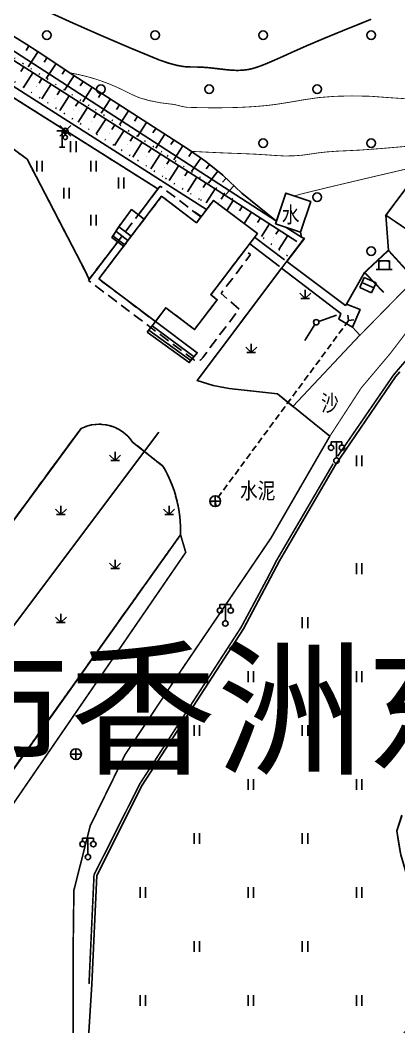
# Model space of a CAD drawing. Extents: x 396500 to 398250, y 1005980 to 1008200.
# Drawn here: x 396633.3 to 396668.3, y 1006599.9 to 1006693.8 of the extents above; entities that cross this region are included whole.
import ezdxf
from ezdxf.enums import TextEntityAlignment as Align

# ---------------------------------------------------------------- set-up
doc = ezdxf.new("R2010")
doc.units = 0
doc.header["$LTSCALE"] = 0.5
doc.header["$PDMODE"] = 35
doc.header["$PDSIZE"] = 0.5
for name, pattern in [('X3', [5, 4, -1]), ('X31', [1.8, 1.2, -0.6]), ('X4', [1.6, 0, -1.6]), ('X5', [3, 2, -1]), ('X6', [2, 1, -1])]:
    doc.linetypes.add(name, pattern=pattern)
doc.layers.get('0').update_dxf_attribs({"linetype": 'CONTINUOUS'})
doc.layers.add('ASSIST', color=7, linetype='CONTINUOUS', plot=False)
for name, color, linetype in [('DGX', 2, 'CONTINUOUS'), ('DLDW', 11, 'CONTINUOUS'), ('DLSS', 4, 'CONTINUOUS'), ('DMTZ', 3, 'CONTINUOUS'), ('GXYZ', 2, 'CONTINUOUS'), ('JMD', 6, 'CONTINUOUS'), ('SXSS', 5, 'CONTINUOUS'), ('ZBTZ', 3, 'CONTINUOUS')]:
    doc.layers.add(name, color=color, linetype=linetype)
doc.layers.add('绘图层', color=6, linetype='CONTINUOUS', lineweight=5)
doc.styles.add('粗等线体', font='simhei.ttf')
doc.styles.add('细等线体', font='长等线体_0.TTF', dxfattribs={"width": 0.8})
doc.linetypes.add('10421', pattern='A,2,[150,AAA.SHX,S=1,R=0,X=0,Y=1],1e-11', length=2)
doc.linetypes.add('10422', pattern='A,2,[150,AAA.SHX,S=1,R=0,X=0,Y=1],2,[177,AAA.SHX,S=1,R=0,X=0,Y=0.8],1e-09', length=4)
doc.linetypes.add('1161', pattern='A,0,[149,AAA.SHX,S=0.15,R=0,X=0,Y=0],-1.6', length=1.6)
doc.linetypes.add('443', pattern='A,5,[169,AAA.SHX,S=0.83,R=0,X=0,Y=0],5', length=10)
doc.linetypes.add('444', pattern='A,4.5,[145,AAA.SHX,S=1,R=0,X=0,Y=1],4.5,-0.5,[146,AAA.SHX,S=1,R=0,X=0,Y=0],-0.5', length=10)

# ---------------------------------------------------------------- blocks, each defined once
blk = doc.blocks.new('gc043')
for p, q in [((-1, 0), (1, 0)), ((0, -1), (0, 1))]:
    blk.add_line(p, q)
blk.add_circle((0, 0), 1)
blk = doc.blocks.new('gc022')
for p, q in [((-1.5, 0), (1.5, 0)), ((-1, 0), (-1, 1.6)), ((-1, 1.6), (1, 1.6)), ((-1, 1.6), (-0.8, 1.4)), ((1, 1.6), (0.8, 1.4)), ((1, 1.6), (1, 0))]:
    blk.add_line(p, q)
blk = doc.blocks.new('gc063')
for p, q in [((-1, 3), (1, 3)), ((0, 0), (0, 3)), ((0.6, 3), (0.6, 2.2)), ((-0.5, 0), (0.5, 0))]:
    blk.add_line(p, q)
blk.add_circle((0.6, 1.8), 0.4)
blk.add_point((0.6, 3))
blk.add_point((0.6, 3))
blk = doc.blocks.new('gc170')
at = {"linetype": 'Continuous'}
blk.add_circle((0, 0), 0.5, dxfattribs=at)
blk = doc.blocks.new('gc097')
for p, q in [((-1, 2.9), (-1, 3.5)), ((-1, 3.5), (1, 3.5)), ((0, 0.5), (0, 3.5)), ((1, 3.5), (1, 2.9))]:
    blk.add_line(p, q)
for centre in [(-1, 2.4), (1, 2.4), (0, 0)]:
    blk.add_circle(centre, 0.5)
blk = doc.blocks.new('gc013c')
at = {"linetype": 'Continuous'}
blk.add_line((0.5, 0), (4, 0), dxfattribs=at)
at = {"linetype": 'Continuous', "const_width": 0.15, "flags": 128}
blk.add_lwpolyline([(3.775, 0, 1), (3.925, 0, 1)], format="xyb", close=True, dxfattribs=at)
blk = doc.blocks.new('gc323')
at = {"flags": 128}
for points in [[(-0.5, 0), (-0.5, 2)], [(0.5, 0), (0.5, 2)]]:
    blk.add_lwpolyline(points, dxfattribs=at)
blk = doc.blocks.new('gc124')
for p, q in [((-1, 1), (0, 0)), ((-0.8, 0), (0.8, 0)), ((0, 0), (0, 1.6)), ((0, 0), (1, 1))]:
    blk.add_line(p, q)
blk = doc.blocks.new('gc121')
for p, q in [((-0.5, -1), (-0.5, 1)), ((0.5, -1), (0.5, 1))]:
    blk.add_line(p, q)
blk = doc.blocks.new('gc326')
blk.add_circle((0, 0), 0.8)
blk = doc.blocks.new('GC200')
at = {"linetype": 'Continuous', "const_width": 0.2, "flags": 128}
blk.add_lwpolyline([(-0.1, 0, 1), (0.1, 0, 1)], format="xyb", close=True, dxfattribs=at)

msp = doc.modelspace()

# ---------------------------------------------------------------- linework, layer by layer
at = {"layer": 'ASSIST', "linetype": 'X4'}
for points in [[(396657.988, 1006671.982), (396655.198, 1006674.047), (396651.147, 1006677.129), (396650.827, 1006676.708), (396649.853, 1006677.231), (396646.467, 1006679.329), (396632.569, 1006688.235), (396625.454, 1006693.053), (396614.905, 1006699.277), (396606.078, 1006704.39), (396601.981, 1006705.978), (396587.123, 1006711.475), (396578.233, 1006713.982), (396568.544, 1006715.93), (396554.916, 1006718.275), (396548.557, 1006720.072), (396525.429, 1006729.389), (396500, 1006746.265)], [(396652.934, 1006677.239), (396646.373, 1006681.614), (396639.629, 1006685.904), (396629.543, 1006692.337), (396619.463, 1006698.769), (396610.855, 1006703.831), (396601.894, 1006708.169), (396594.478, 1006711.088), (396591.133, 1006712.104), (396587.927, 1006713.543)]]:
    msp.add_lwpolyline(points, dxfattribs=at)
at = {"layer": 'ASSIST', "linetype": '1161'}
msp.add_lwpolyline([(396631.541, 1006693.017), (396633.883, 1006691.56), (396634.84, 1006690.951), (396638.139, 1006688.767), (396648.785, 1006681.862), (396650.423, 1006680.715), (396651.991, 1006679.473), (396653.761, 1006677.796), (396656.959, 1006675.211), (396657.826, 1006677.796), (396660.142, 1006677.019), (396659.189, 1006674.178), (396659.283, 1006673.706), (396659.559, 1006673.591), (396657.918, 1006671.478), (396663.368, 1006667.392), (396663.445, 1006667.514), (396665.125, 1006670.446), (396667.321, 1006672.498), (396667.1, 1006675.744), (396669.235, 1006678.634)], dxfattribs=at)
at = {"layer": 'ASSIST', "linetype": 'Continuous', "flags": 128}
for points in [[(396641.747, 1006673.692), (396642.374, 1006674.684), (396643.53, 1006673.805), (396642.822, 1006672.874)], [(396645.001, 1006664.926), (396645.76, 1006665.902), (396649.637, 1006663.016), (396648.903, 1006662.103)]]:
    msp.add_lwpolyline(points, close=True, dxfattribs=at)
at = {"layer": 'ASSIST', "linetype": 'Continuous', "elevation": 19.785, "flags": 128}
msp.add_lwpolyline([(396664.668, 1006669.062), (396665.775, 1006668.563)], dxfattribs=at)
at = {"layer": 'ASSIST', "linetype": 'Continuous', "flags": 128}
for points in [[(396664.668, 1006669.062), (396665.775, 1006668.563)], [(396639.609, 1006600), (396639.607, 1006600.044), (396639.874, 1006604.523), (396640.336, 1006614.584), (396644.54, 1006622.945), (396653.907, 1006637.444), (396657.238, 1006643.727), (396662.434, 1006652.615), (396667.978, 1006660.776), (396668.386, 1006661.253)], [(396668.574, 1006620.121), (396668.111, 1006618.719), (396668.464, 1006616.486)]]:
    msp.add_lwpolyline(points, dxfattribs=at)
at = {"layer": 'ASSIST', "linetype": '1161', "flags": 128}
msp.add_lwpolyline([(396622.05, 1006610.374), (396620.941, 1006608.76), (396620.576, 1006608.029), (396613.66, 1006612.47), (396592.099, 1006627.411), (396587.03, 1006632.671), (396589.375, 1006635.525), (396611.702, 1006618.531), (396627.759, 1006640.866), (396638.883, 1006655.989, -0.379463), (396643.639, 1006654.741), (396646.456, 1006652.519, -0.14126), (396648.095, 1006646.153), (396625.101, 1006613.872), (396622.435, 1006610.115)], format="xyb", close=True, dxfattribs=at)
at = {"layer": 'DGX', "color": 3, "linetype": 'Continuous', "lineweight": -2, "const_width": 0.15, "flags": 128}
for points in [[(396635.059, 1006694.954), (396637.89, 1006693.665), (396640.684, 1006692.429), (396643.44, 1006691.248), (396646.159, 1006690.121)], [(396646.159, 1006690.121), (396647.004, 1006689.835), (396647.76, 1006689.634), (396648.427, 1006689.517), (396649.006, 1006689.485), (396649.55, 1006689.485), (396650.11, 1006689.463), (396650.687, 1006689.42), (396651.281, 1006689.355), (396651.834, 1006689.288), (396652.288, 1006689.237), (396652.643, 1006689.202), (396652.898, 1006689.184), (396653.098, 1006689.175), (396653.289, 1006689.171), (396653.47, 1006689.172), (396653.64, 1006689.177), (396653.803, 1006689.186), (396653.961, 1006689.199), (396654.113, 1006689.216), (396654.26, 1006689.237), (396654.403, 1006689.262), (396654.546, 1006689.291), (396654.688, 1006689.324), (396654.828, 1006689.361), (396654.99, 1006689.409), (396655.195, 1006689.477), (396655.443, 1006689.565), (396655.734, 1006689.673), (396656.144, 1006689.839), (396656.751, 1006690.101), (396657.553, 1006690.458), (396658.55, 1006690.912), (396659.821, 1006691.475), (396661.442, 1006692.162), (396663.413, 1006692.972), (396665.734, 1006693.906)]]:
    msp.add_lwpolyline(points, dxfattribs=at)
at = {"layer": 'DGX', "linetype": 'Continuous', "const_width": 0.075, "flags": 128}
for points in [[(396647.513, 1006686.009), (396646.249, 1006686.166), (396645.159, 1006686.379), (396644.243, 1006686.648), (396643.5, 1006686.974), (396642.839, 1006687.314), (396642.169, 1006687.627), (396641.489, 1006687.914), (396640.8, 1006688.174), (396640.098, 1006688.407), (396639.379, 1006688.611), (396638.642, 1006688.786), (396637.889, 1006688.933)], [(396647.513, 1006686.009), (396647.918, 1006685.907), (396648.24, 1006685.831), (396648.478, 1006685.781), (396648.632, 1006685.758), (396648.808, 1006685.747), (396649.11, 1006685.736), (396649.54, 1006685.726), (396650.096, 1006685.715), (396650.708, 1006685.706), (396651.302, 1006685.703), (396651.88, 1006685.706), (396652.441, 1006685.713), (396652.982, 1006685.726), (396653.499, 1006685.742), (396653.991, 1006685.763), (396654.46, 1006685.788), (396654.917, 1006685.818), (396655.375, 1006685.853), (396655.834, 1006685.894), (396656.295, 1006685.941), (396656.851, 1006686.012), (396657.599, 1006686.125), (396658.538, 1006686.279), (396659.668, 1006686.476), (396660.961, 1006686.658), (396662.389, 1006686.768), (396663.952, 1006686.806), (396665.65, 1006686.773)], [(396665.65, 1006686.773), (396667.287, 1006686.652), (396668.588, 1006686.565), (396669.553, 1006686.514), (396670.182, 1006686.497), (396670.626, 1006686.502), (396671.036, 1006686.515), (396671.412, 1006686.536), (396671.753, 1006686.565), (396672.21, 1006686.629), (396672.931, 1006686.756), (396673.916, 1006686.944), (396675.166, 1006687.195)], [(396649.06, 1006681.67), (396650.377, 1006681.602), (396651.551, 1006681.546), (396652.581, 1006681.503), (396653.466, 1006681.472), (396654.287, 1006681.441), (396655.12, 1006681.4), (396655.966, 1006681.349), (396656.825, 1006681.287), (396657.676, 1006681.244), (396658.496, 1006681.25), (396659.286, 1006681.305), (396660.046, 1006681.41), (396660.821, 1006681.526), (396661.658, 1006681.618), (396662.556, 1006681.685), (396663.516, 1006681.727), (396664.781, 1006681.792), (396666.595, 1006681.925), (396668.958, 1006682.128), (396671.87, 1006682.4)]]:
    msp.add_lwpolyline(points, dxfattribs=at)
at = {"layer": 'DGX', "linetype": 'Continuous', "const_width": 0.075}
msp.add_lwpolyline([(396658.592, 1006677.539), (396659.754, 1006677.843), (396662.123, 1006678.419), (396665.7, 1006679.265), (396670.483, 1006680.383)], dxfattribs=at)
at = {"layer": 'DLDW', "color": 11, "linetype": 'Continuous'}
for p, q in [((396664.668, 1006669.062), (396665.079, 1006669.974)), ((396665.079, 1006669.974), (396666.186, 1006669.475)), ((396664.873, 1006669.518), (396665.98, 1006669.019)), ((396665.775, 1006668.563), (396666.186, 1006669.475))]:
    msp.add_line(p, q, dxfattribs=at)
at = {"layer": 'DLSS', "linetype": 'X3', "const_width": 0.1, "flags": 128}
msp.add_lwpolyline([(396727.616, 1006800), (396727.043, 1006797.751), (396726.484, 1006794.084), (396726.46, 1006780.595), (396725.915, 1006775.221), (396725.583, 1006771.759), (396724.773, 1006767.496), (396723.906, 1006763.798), (396722.956, 1006759.478), (396722.726, 1006758.436), (396718.652, 1006744.691), (396717.337, 1006740.444), (396699.866, 1006711.117), (396694.846, 1006703.971), (396684.431, 1006691.557), (396676.896, 1006680.906), (396669.156, 1006669.197), (396664.276, 1006664.209), (396658.493, 1006658.039)], dxfattribs=at)
at = {"layer": 'DLSS', "linetype": 'Continuous', "const_width": 0.1, "flags": 128}
msp.add_lwpolyline([(396661.911, 1006655.291), (396664.808, 1006659.754), (396667.485, 1006662.929), (396670.551, 1006666.953), (396674.652, 1006673.804), (396678.513, 1006679.758), (396681.971, 1006684.072), (396684.244, 1006687.352), (396686.392, 1006689.912), (396696.877, 1006702.41), (396702.015, 1006709.724), (396719.535, 1006739.134), (396724.099, 1006750.604), (396725.125, 1006754.24), (396726.926, 1006764.068), (396728.868, 1006774.363), (396729.457, 1006794.209), (396730.628, 1006800)], dxfattribs=at)
at = {"layer": 'DLSS', "linetype": 'X6', "elevation": 19.203, "flags": 128}
msp.add_lwpolyline([(396639.625, 1006669.795), (396639.284, 1006670.543), (396633.897, 1006680.96), (396630.037, 1006683.74), (396632.171, 1006686.935), (396646.006, 1006678.183), (396644.192, 1006675.798), (396643.56, 1006676.279), (396642.374, 1006674.684), (396641.747, 1006673.692), (396642.281, 1006673.286)], close=True, dxfattribs=at)
msp.add_lwpolyline([(396639.625, 1006669.795), (396639.284, 1006670.543), (396633.897, 1006680.96), (396630.037, 1006683.74), (396626.567, 1006686.246)], dxfattribs=at)
at = {"layer": 'DLSS', "linetype": 'Continuous', "flags": 128}
for points, const_width in [([(396649.637, 1006660.429, 0.074053), (396654.284, 1006659.531), (396657.052, 1006659.198)], 0.1), ([(396632.073, 1006600), (396632.042, 1006602.471, -0.202834), (396631.074, 1006618.984), (396648.573, 1006644.52), (396648.095, 1006646.153)], 0.15)]:
    msp.add_lwpolyline(points, format="xyb", dxfattribs=dict(at, const_width=const_width))
at = {"layer": 'DLSS', "linetype": 'X6', "flags": 128}
msp.add_lwpolyline([(396587.03, 1006632.671), (396589.375, 1006635.525), (396611.702, 1006618.531), (396627.759, 1006640.866), (396638.883, 1006655.989, -0.379463), (396643.639, 1006654.741), (396646.456, 1006652.519, -0.14126), (396648.095, 1006646.153), (396625.101, 1006613.872), (396622.435, 1006610.115)], format="xyb", dxfattribs=at)
msp.add_lwpolyline([(396622.05, 1006610.374), (396620.941, 1006608.76), (396620.576, 1006608.029), (396613.66, 1006612.47), (396592.099, 1006627.411), (396587.03, 1006632.671), (396589.375, 1006635.525), (396611.702, 1006618.531), (396627.759, 1006640.866), (396638.883, 1006655.989, -0.379463), (396643.639, 1006654.741), (396646.456, 1006652.519, -0.14126), (396648.095, 1006646.153), (396625.101, 1006613.872), (396622.435, 1006610.115)], format="xyb", close=True, dxfattribs=at)
at = {"layer": 'DLSS', "linetype": 'Continuous', "const_width": 0.15, "elevation": 18.792, "flags": 128}
msp.add_lwpolyline([(396638.153, 1006600), (396638.145, 1006606.694), (396638.223, 1006613.211), (396639.737, 1006619.189), (396642.972, 1006625.796), (396647.863, 1006633.166), (396656.449, 1006645.828), (396661.911, 1006655.291)], dxfattribs=at)
at = {"layer": 'DMTZ', "linetype": 'Continuous'}
for p, q in [((396634.067, 1006691.443), (396633.799, 1006691.021)), ((396634.91, 1006690.904), (396633.984, 1006689.505)), ((396635.744, 1006690.352), (396635.468, 1006689.936)), ((396633.581, 1006689.489), (396633.313, 1006689.067)), ((396636.578, 1006689.8), (396635.67, 1006688.429)), ((396637.412, 1006689.248), (396637.136, 1006688.831)), ((396634.425, 1006688.952), (396633.563, 1006687.598)), ((396635.268, 1006688.415), (396635, 1006687.993)), ((396638.246, 1006688.697), (396637.37, 1006687.346)), ((396636.112, 1006687.878), (396635.247, 1006686.519)), ((396639.085, 1006688.153), (396638.813, 1006687.734)), ((396639.924, 1006687.609), (396639.056, 1006686.27)), ((396636.955, 1006687.341), (396636.687, 1006686.919)), ((396637.799, 1006686.804), (396636.931, 1006685.44)), ((396640.763, 1006687.065), (396640.491, 1006686.645)), ((396641.602, 1006686.521), (396640.743, 1006685.196)), ((396638.642, 1006686.266), (396638.374, 1006685.845)), ((396639.486, 1006685.729), (396638.615, 1006684.361)), ((396642.441, 1006685.977), (396642.169, 1006685.557)), ((396640.329, 1006685.192), (396640.061, 1006684.771)), ((396641.173, 1006684.655), (396640.299, 1006683.282)), ((396643.28, 1006685.432), (396642.431, 1006684.123)), ((396644.119, 1006684.888), (396643.847, 1006684.469)), ((396642.017, 1006684.118), (396641.748, 1006683.696)), ((396644.958, 1006684.344), (396644.118, 1006683.049)), ((396645.797, 1006683.8), (396645.525, 1006683.38)), ((396642.86, 1006683.581), (396641.982, 1006682.203)), ((396643.704, 1006683.044), (396643.435, 1006682.622)), ((396646.636, 1006683.256), (396645.806, 1006681.975)), ((396647.475, 1006682.712), (396647.203, 1006682.292)), ((396644.547, 1006682.507), (396643.666, 1006681.124)), ((396645.391, 1006681.97), (396645.122, 1006681.548)), ((396648.314, 1006682.167), (396647.477, 1006680.878)), ((396646.234, 1006681.433), (396645.35, 1006680.045)), ((396647.078, 1006680.896), (396646.809, 1006680.474)), ((396649.144, 1006681.61), (396648.858, 1006681.201)), ((396649.964, 1006681.037), (396649.096, 1006679.798)), ((396647.921, 1006680.359), (396647.04, 1006678.974)), ((396650.767, 1006680.443), (396650.457, 1006680.051)), ((396648.765, 1006679.822), (396648.496, 1006679.4)), ((396649.608, 1006679.285), (396648.74, 1006677.92)), ((396651.551, 1006679.822), (396650.69, 1006678.735)), ((396652.309, 1006679.171), (396651.965, 1006678.808)), ((396650.452, 1006678.748), (396650.183, 1006678.326)), ((396651.293, 1006678.207), (396650.455, 1006676.908)), ((396653.035, 1006678.483), (396652.273, 1006677.679)), ((396652.134, 1006677.665), (396651.863, 1006677.245)), ((396652.974, 1006677.123), (396652.375, 1006676.195)), ((396653.814, 1006676.581), (396653.543, 1006676.161)), ((396654.655, 1006676.039), (396653.972, 1006674.98)), ((396655.495, 1006675.497), (396655.224, 1006675.076)), ((396656.335, 1006674.954), (396655.571, 1006673.771)), ((396657.175, 1006674.412), (396656.904, 1006673.992)), ((396658.016, 1006673.87), (396657.182, 1006672.578))]:
    msp.add_line(p, q, dxfattribs=at)
for points in [[(396658.856, 1006673.328), (396650.717, 1006678.579), (396626.021, 1006694.302), (396615.696, 1006700.671), (396606.126, 1006705.645), (396602.211, 1006707.474), (396587.625, 1006712.997), (396576.871, 1006716.03), (396569.824, 1006717.196), (396555.284, 1006719.836), (396548.85, 1006721.71), (396526.886, 1006730.367), (396500, 1006747.921)], [(396653.761, 1006677.796), (396651.991, 1006679.473), (396650.423, 1006680.715), (396648.785, 1006681.862), (396638.139, 1006688.767), (396634.84, 1006690.951), (396633.883, 1006691.56), (396631.541, 1006693.017), (396628.406, 1006695.108), (396625.249, 1006696.938), (396624.383, 1006697.515), (396618.542, 1006701.374), (396615.198, 1006703.569), (396607.355, 1006708.461), (396603.264, 1006710.885), (396601.557, 1006711.929), (396598.889, 1006713.246), (396596.205, 1006714.321), (396593.828, 1006715.182), (396591.569, 1006715.691), (396589.299, 1006715.926)]]:
    msp.add_lwpolyline(points, dxfattribs=at)
at = {"layer": 'DMTZ', "linetype": '10422', "elevation": 19.378, "flags": 128}
for points in [[(396650.5, 1006676.277), (396632.605, 1006687.714), (396626.001, 1006692.416), (396614.566, 1006699.185), (396605.858, 1006704.214), (396601.748, 1006705.374), (396589.333, 1006709.986), (396582.133, 1006712.362), (396574.047, 1006714.313), (396565.091, 1006716.183), (396548.433, 1006719.35), (396537.935, 1006723.795), (396525.241, 1006728.759), (396520.789, 1006731.257), (396516.672, 1006734.011), (396500, 1006745.727)], [(396617.317, 1006696.521), (396625.515, 1006691.668), (396632.106, 1006686.975), (396646.006, 1006678.183)], [(396649.372, 1006676.055), (396650.019, 1006675.646)]]:
    msp.add_lwpolyline(points, dxfattribs=at)
at = {"layer": 'DMTZ', "linetype": '10422', "flags": 128}
msp.add_lwpolyline([(396642.374, 1006674.684), (396643.56, 1006676.279), (396644.733, 1006675.387)], dxfattribs=at)
at = {"layer": 'DMTZ', "linetype": '10422'}
for points in [[(396657.718, 1006671.628), (396654.941, 1006673.709)], [(396654.489, 1006673.115), (396657.246, 1006671.001)], [(396657.444, 1006670.849), (396662.929, 1006666.644), (396662.728, 1006666.135), (396664.002, 1006665.376), (396664.703, 1006667.011), (396663.445, 1006667.514), (396663.368, 1006667.392), (396657.918, 1006671.478)]]:
    msp.add_lwpolyline(points, dxfattribs=at)
at = {"layer": 'DMTZ', "linetype": '10421'}
msp.add_lwpolyline([(396668.749, 1006600), (396672.941, 1006603.804), (396675.526, 1006605.596), (396677.136, 1006607.254), (396674.461, 1006608.396), (396672.579, 1006608.882), (396669.385, 1006613.352), (396668.464, 1006616.486), (396668.111, 1006618.719), (396668.574, 1006620.171)], dxfattribs=at)
at = {"layer": 'JMD', "linetype": 'Continuous'}
for p, q in [((396642.107, 1006674.261), (396643.228, 1006673.408)), ((396642.374, 1006674.684), (396643.53, 1006673.805)), ((396641.84, 1006673.839), (396642.926, 1006673.012)), ((396645.76, 1006665.902), (396649.637, 1006663.016)), ((396645.146, 1006665.113), (396649.043, 1006662.278)), ((396645.453, 1006665.507), (396649.34, 1006662.647))]:
    msp.add_line(p, q, dxfattribs=at)
at = {"layer": 'JMD', "linetype": '444', "flags": 128}
msp.add_lwpolyline([(396656.959, 1006675.211), (396632.302, 1006691.189), (396609.275, 1006704.847), (396602.082, 1006708.333, 0.038753), (396577.125, 1006716.638), (396567.745, 1006718.137), (396549.256, 1006722.226), (396526.827, 1006731.115), (396500, 1006748.619)], format="xyb", dxfattribs=at)
at = {"layer": 'JMD', "linetype": 'X5', "flags": 128}
msp.add_lwpolyline([(396649.979, 1006675.593), (396646.215, 1006678.457), (396639.565, 1006669.717), (396649.282, 1006662.375, 0.459014), (396650.178, 1006662.611), (396653.512, 1006667.061), (396651.843, 1006668.514), (396654.571, 1006672.099), (396654.03, 1006672.511), (396650.89, 1006668.385), (396651.492, 1006667.927), (396649.386, 1006665.159), (396646.731, 1006667.179), (396645.76, 1006665.902), (396640.52, 1006669.849), (396646.344, 1006677.504), (396649.567, 1006675.052)], format="xyb", close=True, dxfattribs=at)
at = {"layer": 'JMD', "color": 6, "linetype": '443', "const_width": 0.15, "flags": 128}
for points, elevation in [([(396673.14, 1006675.869), (396669.235, 1006678.634), (396667.1, 1006675.744), (396669.123, 1006674.373)], 36.279), ([(396687.953, 1006660.567), (396689.152, 1006666.84), (396689.665, 1006670.502), (396690.494, 1006675.578), (396681.244, 1006676.698), (396667.788, 1006660.938)], 14.124), ([(396653.659, 1006665.821), (396659.509, 1006673.591)], -27.346), ([(396666.895, 1006668.592), (396665.125, 1006670.446), (396667.321, 1006672.498), (396669.08, 1006670.566)], 35.801), ([(396662.218, 1006652.741), (396657.019, 1006643.847), (396656.198, 1006642.244), (396653.692, 1006637.571), (396644.323, 1006623.069), (396640.089, 1006614.648), (396639.624, 1006604.534)], 34.513)]:
    msp.add_lwpolyline(points, dxfattribs=dict(at, elevation=elevation))
at = {"layer": 'JMD', "linetype": 'Continuous', "flags": 128}
msp.add_lwpolyline([(396640.52, 1006669.849), (396646.344, 1006677.504), (396649.567, 1006675.052), (396651.147, 1006677.129), (396655.198, 1006674.047), (396650.89, 1006668.385), (396651.492, 1006667.927), (396649.386, 1006665.159), (396646.731, 1006667.179), (396645.76, 1006665.902)], close=True, dxfattribs=at)
for points in [[(396641.747, 1006673.692), (396642.374, 1006674.684)], [(396643.53, 1006673.805), (396642.822, 1006672.874)], [(396645.001, 1006664.926), (396645.76, 1006665.902)], [(396649.637, 1006663.016), (396648.903, 1006662.103)]]:
    msp.add_lwpolyline(points, dxfattribs=at)
at = {"layer": 'JMD', "linetype": '444', "flags": 128}
msp.add_lwpolyline([(396659.283, 1006673.706), (396657.872, 1006674.62)], dxfattribs=at)
at = {"layer": 'JMD', "linetype": '444', "elevation": -27.346, "flags": 128}
for points in [[(396649.637, 1006660.429), (396653.659, 1006665.821)], [(396614.526, 1006613.594), (396646.07, 1006655.643)]]:
    msp.add_lwpolyline(points, dxfattribs=at)
at = {"layer": 'JMD', "color": 6, "linetype": '443', "const_width": 0.15, "flags": 128}
msp.add_lwpolyline([(396667.788, 1006660.938), (396662.637, 1006653.429)], dxfattribs=at)
at = {"layer": 'JMD', "linetype": '443', "const_width": 0.15, "elevation": 15.574, "flags": 128}
msp.add_lwpolyline([(396639.609, 1006600), (396639.607, 1006600.044)], dxfattribs=at)
at = {"layer": 'SXSS', "linetype": 'Continuous'}
for p, q in [((396663.635, 1006665.991), (396663.56, 1006666.485)), ((396663.635, 1006665.991), (396664.129, 1006666.066)), ((396651.299, 1006649.26), (396650.805, 1006649.185)), ((396651.299, 1006649.26), (396651.374, 1006648.766))]:
    msp.add_line(p, q, dxfattribs=at)
at = {"layer": 'SXSS', "linetype": '10421'}
msp.add_lwpolyline([(396656.873, 1006674.955), (396657.826, 1006677.796), (396660.142, 1006677.019), (396659.189, 1006674.178)], close=True, dxfattribs=at)
at = {"layer": 'SXSS', "linetype": 'X31', "flags": 128}
msp.add_lwpolyline([(396663.635, 1006665.991), (396651.299, 1006649.26)], dxfattribs=at)
at = {"layer": 'ZBTZ', "linetype": '1161', "elevation": 19.203, "flags": 128}
msp.add_lwpolyline([(396630.037, 1006683.74), (396633.897, 1006680.96), (396639.284, 1006670.543), (396639.625, 1006669.795), (396642.281, 1006673.286), (396641.747, 1006673.692), (396642.374, 1006674.684), (396643.56, 1006676.279), (396644.192, 1006675.798), (396646.006, 1006678.183), (396632.171, 1006686.935)], close=True, dxfattribs=at)
at = {"layer": 'ZBTZ', "color": 0, "linetype": '1161', "elevation": -7.196, "flags": 128}
msp.add_lwpolyline([(396657.444, 1006670.849), (396662.929, 1006666.644), (396662.728, 1006666.135), (396664.002, 1006665.376), (396664.693, 1006664.635), (396658.493, 1006658.039), (396657.052, 1006659.198), (396652.603, 1006659.692), (396651.115, 1006659.987), (396649.637, 1006660.429), (396653.659, 1006665.821)], close=True, dxfattribs=at)
at = {"layer": 'ZBTZ', "linetype": '1161', "flags": 128}
msp.add_lwpolyline([(396657.052, 1006659.198), (396661.911, 1006655.291)], dxfattribs=at)
at = {"layer": 'ZBTZ', "linetype": 'Continuous'}
msp.add_lwpolyline([(396668.574, 1006620.171), (396668.111, 1006618.719), (396668.271, 1006617.709), (396668.444, 1006616.608)], dxfattribs=at)

# ---------------------------------------------------------------- block references
at = {"layer": 'DLDW', "linetype": 'Continuous'}
for name, p, xscale, yscale in [('gc022', (396666.931, 1006670.714, 14.124), 0.5000000000096158, 0.5000000000572337), ('gc097', (396662.518, 1006653.012, 19.513), 0.5, 0.5), ('gc097', (396652.238, 1006637.933, 19.301), 0.5, 0.5), ('gc097', (396639.524, 1006616.289, 19.132), 0.5, 0.5)]:
    msp.add_blockref(name, p, dxfattribs=dict(at, xscale=xscale, yscale=yscale))
at = {"layer": 'DLSS', "linetype": 'Continuous', "xscale": 0.5, "yscale": 0.5, "zscale": 0.5}
msp.add_blockref('gc063', (396637.132, 1006682.062, 23.566), dxfattribs=at)
at = {"layer": 'DMTZ', "linetype": 'Continuous', "xscale": 0.125, "yscale": 0.125}
for p in [(396634.785, 1006687.655), (396636.472, 1006686.581), (396638.159, 1006685.507), (396639.846, 1006684.433), (396641.533, 1006683.359), (396643.22, 1006682.285), (396644.907, 1006681.211), (396646.594, 1006680.137), (396648.282, 1006679.063), (396649.969, 1006677.989), (396651.646, 1006676.909), (396653.326, 1006675.825), (396655.007, 1006674.74), (396656.687, 1006673.656)]:
    msp.add_blockref('GC200', p, dxfattribs=at)
at = {"layer": 'GXYZ', "linetype": 'Continuous', "xscale": 0.5, "yscale": 0.5}
for name, p in [('gc170', (396660.643, 1006665.84, 19.669)), ('gc043', (396651.299, 1006649.26, 19.018))]:
    msp.add_blockref(name, p, dxfattribs=at)
for rotation in [18.87459043119554, 238.0190527340476]:
    msp.add_blockref('gc013c', (396660.643, 1006665.84, 19.669), dxfattribs=dict(at, rotation=rotation))
at = {"layer": 'GXYZ', "color": 0, "linetype": 'Continuous', "lineweight": 0, "xscale": 0.5000000000063243, "yscale": 0.4999999999999624, "zscale": 0.5, "rotation": 359.9996552185415}
msp.add_blockref('gc043', (396638.415, 1006625.828, -8.545), dxfattribs=at)
at = {"layer": 'ZBTZ', "linetype": 'Continuous', "xscale": 0.5, "yscale": 0.5}
for name, p in [('gc326', (396635.731, 1006692.423)), ('gc326', (396645.731, 1006692.423)), ('gc326', (396655.731, 1006692.423)), ('gc326', (396665.731, 1006692.423)), ('gc326', (396640.731, 1006687.423)), ('gc326', (396650.731, 1006687.423)), ('gc326', (396660.731, 1006687.423)), ('gc326', (396655.731, 1006682.423)), ('gc326', (396665.731, 1006682.423)), ('gc323', (396638.175, 1006681.604)), ('gc323', (396635.037, 1006679.795)), ('gc323', (396640.037, 1006679.795)), ('gc323', (396642.593, 1006678.239)), ('gc323', (396637.537, 1006677.295)), ('gc326', (396660.731, 1006677.423)), ('gc323', (396640.037, 1006674.795)), ('gc326', (396665.731, 1006672.423)), ('gc124', (396659.637, 1006668.039)), ('gc124', (396654.637, 1006663.039)), ('gc124', (396642.03, 1006653.029)), ('gc121', (396664.607, 1006653.007)), ('gc124', (396637.03, 1006648.029)), ('gc124', (396647.03, 1006648.029)), ('gc124', (396642.03, 1006643.029)), ('gc121', (396664.607, 1006643.007)), ('gc124', (396637.03, 1006638.029)), ('gc121', (396659.607, 1006638.007)), ('gc121', (396654.607, 1006633.007)), ('gc121', (396664.607, 1006633.007)), ('gc121', (396649.607, 1006628.007)), ('gc121', (396659.607, 1006628.007)), ('gc121', (396654.607, 1006623.007)), ('gc121', (396664.607, 1006623.007)), ('gc121', (396649.607, 1006618.007)), ('gc121', (396659.607, 1006618.007)), ('gc121', (396644.607, 1006613.007)), ('gc121', (396654.607, 1006613.007)), ('gc121', (396664.607, 1006613.007)), ('gc121', (396649.607, 1006608.007)), ('gc121', (396659.607, 1006608.007)), ('gc121', (396644.607, 1006603.007)), ('gc121', (396654.607, 1006603.007)), ('gc121', (396664.607, 1006603.007))]:
    msp.add_blockref(name, p, dxfattribs=at)

# ---------------------------------------------------------------- texts
at = {"layer": 'DLSS', "linetype": 'Continuous', "style": '细等线体', "width": 0.8}
for s, p in [('沙', (396661.919, 1006658.369)), ('水泥', (396655.229, 1006650.258))]:
    msp.add_text(s, height=1.5, dxfattribs=at).set_placement(p, align=Align.MIDDLE)
at = {"layer": 'SXSS', "linetype": 'Continuous', "style": '细等线体', "width": 0.8}
msp.add_text('水', height=1.5, dxfattribs=at).set_placement((396658.275, 1006675.827), align=Align.MIDDLE)
at = {"layer": '绘图层', "color": 1, "linetype": 'Continuous', "style": '粗等线体'}
msp.add_text('珠海市香洲东坑股份合作公司叠加图3', height=10, dxfattribs=at).set_placement((396709.403, 1006630.2), align=Align.MIDDLE)

doc.saveas('drawing.dxf')
